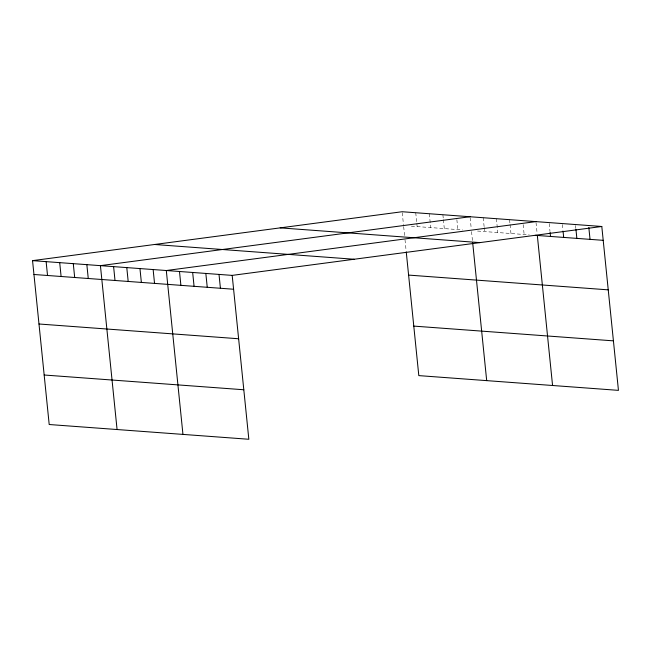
<?xml version="1.0" encoding="UTF-8"?>
<svg xmlns="http://www.w3.org/2000/svg" width="651" height="651" viewBox="0 0 651 651"><rect width="100%" height="100%" fill="white"/><g stroke="black" fill="none" stroke-linecap="round" stroke-linejoin="round"><path stroke-width="0.49" stroke-dasharray="3.25 2.44" d="M411.326 226.157L462.723 229.949M477.533 231.048L529.222 234.865M575.549 225.523L575.85 228.493M562.374 224.546L562.977 230.487M549.2 223.578L550.005 231.496M536.025 222.601L537.132 233.489M523.144 224.595L524.153 234.49M509.57 219.664L509.969 223.627M510.075 224.611L510.978 233.522M496.396 218.687L497.803 232.545M483.213 217.719L484.124 226.621M484.222 227.614L484.621 231.569M470.144 217.735L471.243 228.615M471.552 231.61L472.471 240.699M456.864 219.696L457.873 229.591M442.892 214.74L443.29 218.695M443.388 219.688L444.299 228.591M429.31 213.731L430.718 227.59M415.737 212.731L416.746 222.626M416.843 223.619L417.145 226.581M402.261 212.714L403.465 224.595M403.669 226.589L404.596 235.686M405.003 239.723L406.134 250.838"/><path stroke-width="0.98" d="M32.55 260.636L232.187 275.389L248.837 439.27L49.199 424.517L32.55 260.636L402.163 211.73L601.801 226.483L618.45 390.364L418.813 375.611L406.24 251.847M470.038 216.742L100.425 265.649L117.074 429.538M535.919 221.609L166.306 270.523L182.955 434.404M232.187 275.389L601.801 226.483M535.301 235.32L603.208 240.333M280.19 227.866L479.828 242.62M154.523 244.491L354.16 259.253M408.6 275.088L608.237 289.85M33.958 274.486L233.595 289.239M413.784 326.102L613.421 340.855M38.987 323.995L238.624 338.756M44.17 375.009L243.808 389.762M588.83 227.484L590.034 239.365M575.956 229.486L576.859 238.388M563.082 231.479L563.685 237.412M550.103 232.48L550.502 236.443M537.327 235.467L552.569 385.498M472.683 242.725L486.688 380.632M219.013 274.413L220.42 288.271M205.838 273.444L207.246 287.294M192.663 272.468L194.071 286.318M179.489 271.491L180.897 285.35M153.131 269.547L154.539 283.397M139.957 268.57L141.365 282.428M126.782 267.602L128.19 281.452M113.608 266.625L115.007 280.475M86.852 264.648L88.259 278.498M73.278 263.647L74.686 277.497M59.705 262.638L61.104 276.496M46.123 261.637L47.531 275.495"/></g></svg>
